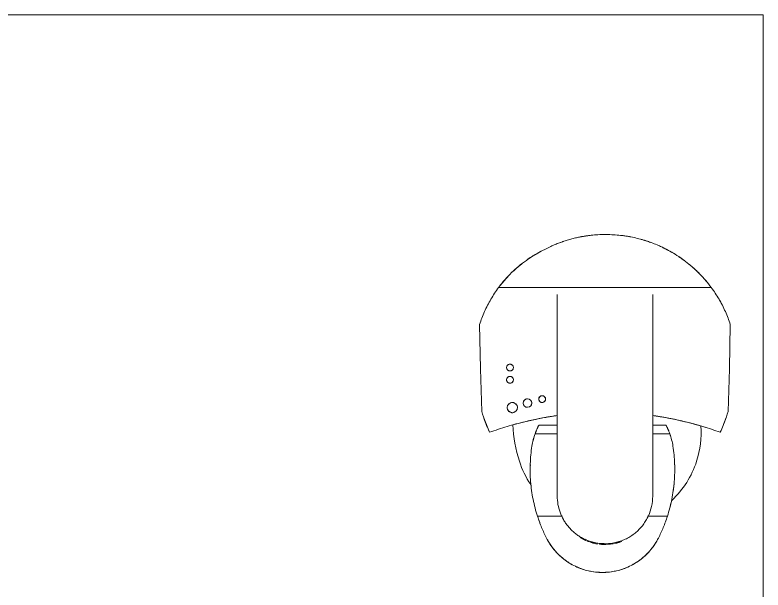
# Model space of a CAD drawing. Header units: inches. Extents: x -4688 to 1542, y -3558 to 978.
# Drawn here: x 938.39 to 965.83, y 533.25 to 554.34 of the extents above; entities that cross this region are included whole.
import ezdxf

# ---------------------------------------------------------------- set-up
doc = ezdxf.new("R2010")
doc.units = ezdxf.units.IN
doc.header["$MEASUREMENT"] = 0
doc.layers.add('Q-CASE', color=31, linetype='Continuous', lineweight=9)
doc.layers.add('Q-SPCQ', color=91, linetype='Continuous', lineweight=9)

# ---------------------------------------------------------------- blocks, each defined once
blk = doc.blocks.new('Desk50 - Desk-7240542-1st Floor Power _ Signal')
at = {"layer": 'Q-CASE'}
for p, q in [((2320.319, 835.935), (2283.603, 835.935)), ((2320.319, 806.123), (2320.319, 835.935))]:
    blk.add_line(p, q, dxfattribs=at)
blk = doc.blocks.new('Keurig_Coffee_Maker_18764 - Keurig_Coffee_Maker_18764-V76-1st Floor Power _ Signal')
at = {"layer": 'Q-SPCQ'}
for p, q in [((-0.611, 4.748), (-0.527, 4.773)), ((-0.527, 4.773), (-0.611, 4.748)), ((-0.611, 4.748), (-0.527, 4.773)), ((-0.527, 4.773), (-0.611, 4.748)), ((-0.611, 4.748), (-0.527, 4.773)), ((-0.527, 4.773), (-0.611, 4.748)), ((-0.611, 4.748), (-0.602, 4.718)), ((-0.611, 4.748), (-0.602, 4.718)), ((-0.611, 4.748), (-0.602, 4.718)), ((-0.602, 4.718), (-0.519, 4.743)), ((-0.519, 4.743), (-0.602, 4.718)), ((-0.602, 4.718), (-0.519, 4.743)), ((-0.519, 4.743), (-0.602, 4.718)), ((-0.602, 4.718), (-0.519, 4.743)), ((-0.519, 4.743), (-0.602, 4.718)), ((-0.519, 4.743), (-0.527, 4.773)), ((-0.519, 4.743), (-0.527, 4.773)), ((-0.519, 4.743), (-0.527, 4.773)), ((-0.514, 4.777), (-0.435, 4.8)), ((-0.514, 4.777), (-0.505, 4.747)), ((-0.426, 4.77), (-0.505, 4.747)), ((-0.435, 4.8), (-0.36, 4.821)), ((-0.426, 4.77), (-0.435, 4.8)), ((-0.352, 4.791), (-0.426, 4.77)), ((-0.36, 4.821), (-0.352, 4.791)), ((-0.305, 4.83), (-0.109, 4.854)), ((-0.305, 4.83), (-0.301, 4.799)), ((-0.105, 4.823), (-0.301, 4.799)), ((-0.109, 4.854), (-0.105, 4.823)), ((-0.041, 4.856), (-0.042, 4.825)), ((0.029, 4.821), (-0.042, 4.825)), ((-0.041, 4.856), (0.031, 4.852)), ((0.029, 4.821), (0.031, 4.852)), ((0.029, 4.821), (0.125, 4.816)), ((0.125, 4.816), (0.029, 4.821)), ((0.031, 4.852), (0.126, 4.847)), ((0.126, 4.847), (0.031, 4.852)), ((0.126, 4.847), (0.125, 4.816)), ((0.196, 4.812), (0.125, 4.816)), ((0.126, 4.847), (0.198, 4.844)), ((0.198, 4.844), (0.196, 4.812)), ((0.274, 4.804), (0.281, 4.834)), ((0.298, 4.798), (0.274, 4.804)), ((0.281, 4.834), (0.435, 4.799)), ((0.428, 4.769), (0.339, 4.789)), ((0.495, 4.754), (0.428, 4.769)), ((0.435, 4.799), (0.502, 4.784)), ((0.438, 4.799), (0.439, 4.798)), ((0.439, 4.798), (0.438, 4.799)), ((0.448, 4.796), (0.441, 4.766)), ((0.472, 4.791), (0.465, 4.76)), ((0.517, 4.748), (0.465, 4.76)), ((0.465, 4.76), (0.495, 4.754)), ((0.502, 4.784), (0.472, 4.791)), ((0.472, 4.791), (0.524, 4.779)), ((0.495, 4.754), (0.502, 4.784)), ((0.502, 4.784), (0.495, 4.754)), ((0.502, 4.784), (0.495, 4.754)), ((0.495, 4.754), (0.495, 4.754)), ((0.498, 4.753), (0.505, 4.783)), ((0.502, 4.784), (0.502, 4.784)), ((0.524, 4.779), (0.517, 4.748)), ((0.581, 4.758), (0.57, 4.729)), ((0.636, 4.704), (0.57, 4.729)), ((0.581, 4.758), (0.647, 4.734)), ((0.636, 4.704), (0.647, 4.734)), ((0.71, 4.708), (0.696, 4.68)), ((0.745, 4.656), (0.696, 4.68)), ((0.696, 4.68), (0.739, 4.659)), ((0.753, 4.687), (0.71, 4.708)), ((0.71, 4.708), (0.759, 4.683)), ((0.759, 4.683), (0.902, 4.612)), ((0.888, 4.584), (0.745, 4.656)), ((0.902, 4.612), (0.888, 4.584)), ((0.908, 4.609), (0.894, 4.581)), ((-1.561, 3.819), (-2.289, 3.819)), ((2.473, 3.819), (1.561, 3.819)), ((-1.75, -4.312), (-1.75, 3.077)), ((1.75, 3.077), (1.75, -4.312)), ((-2.379, 0.792), (-1.75, 0.792)), ((1.75, 0.792), (2.563, 0.792)), ((-2.238, 0.472), (-1.75, 0.472)), ((1.75, 0.472), (2.422, 0.472)), ((-3.9, -4.573), (3.9, -4.573)), ((2.549, -5.785), (2.526, -5.785)), ((0, -6.517), (-0.05, -6.517)), ((0, -6.517), (-0.05, -6.517))]:
    blk.add_line(p, q, dxfattribs=at)
at = {"layer": 'Q-SPCQ', "flags": 128}
for points in [[(-4.518, -0.022), (-4.564, -1.592), (-4.597, -3.214)], [(4.597, -3.214), (4.564, -1.592), (4.518, -0.022)]]:
    blk.add_lwpolyline(points, dxfattribs=at)
at = {"layer": 'Q-SPCQ'}
for centre, radius, start, end in [((-0.112, 0.744), 3.417, 133.2151, 162.0251), ((-0.112, 0.744), 3.417, 17.9749, 33.9816), ((-0.112, 0.744), 3.417, 162.0251, 183.9632), ((-1.507, 0.291), 4.884, 2.0734, 17.9749), ((0, 12.505), 12.505, 252.7803, 257.1927), ((0, 12.505), 12.505, 253.7595, 261.925), ((0, 12.505), 12.505, 278.0789, 285.4279), ((0, 12.505), 12.505, 259.0261, 261.9487), ((3.397, -0.168), 0.187, 90, 270), ((3.397, -0.168), 0.187, 270, 90), ((2.842, -0.335), 0.156, 90, 270), ((2.842, -0.335), 0.156, 270, 90), ((2.304, -0.48), 0.125, 90, 270), ((2.304, -0.48), 0.125, 270, 90), ((3.483, -1.188), 0.125, 90, 270), ((3.483, -1.188), 0.125, 270, 90), ((3.483, -1.636), 0.125, 90, 270), ((3.483, -1.636), 0.125, 270, 90), ((-0.025, -1.684), 4.833, 219.3983, 221.0457), ((-0.025, -1.684), 4.833, 228.1639, 230.5343), ((-0.025, -1.684), 4.833, 239.6592, 240.0724)]:
    blk.add_arc(centre, radius, start, end, dxfattribs=at)
for points, knots in [([(2.144, 4.616), (2.067, 4.768), (1.885, 5.047), (1.524, 5.401), (1.093, 5.669), (0.607, 5.838), (0.092, 5.896), (-0.424, 5.838), (-0.909, 5.668), (-1.268, 5.445), (-1.52, 5.223), (-1.747, 4.976), (-1.883, 4.768), (-1.96, 4.616)], [0, 0, 0, 0, 0.1, 0.2, 0.3, 0.4, 0.5, 0.6, 0.7, 0.8, 0.85, 0.9, 1, 1, 1, 1]), ([(-0.839, 5.68), (-0.813, 5.692), (-0.714, 5.733), (-0.613, 5.768), (-0.537, 5.79)], [0.1340386, 0.1340386, 0.1340386, 0.1340386, 0.1666667, 0.256932, 0.256932, 0.256932, 0.256932]), ([(-0.384, 5.827), (-0.37, 5.83), (-0.07, 5.891), (0.251, 5.881), (0.555, 5.831), (0.569, 5.829)], [0.3167664, 0.3167664, 0.3167664, 0.3167664, 0.3333333, 0.6666667, 0.6830273, 0.6830273, 0.6830273, 0.6830273]), ([(0.72, 5.79), (0.796, 5.768), (0.899, 5.736), (0.996, 5.69), (1.021, 5.677)], [0.7426327, 0.7426327, 0.7426327, 0.7426327, 0.8333333, 0.8657703, 0.8657703, 0.8657703, 0.8657703]), ([(-1.901, 4.724), (-1.84, 4.831), (-1.702, 5.032), (-1.511, 5.232), (-1.395, 5.331), (-1.372, 5.351)], [0, 0, 0, 0, 0.3333333, 0.6666667, 0.7485665, 0.7485665, 0.7485665, 0.7485665]), ([(1.556, 5.351), (1.579, 5.332), (1.695, 5.232), (1.886, 5.032), (2.024, 4.831), (2.086, 4.724)], [0.2509667, 0.2509667, 0.2509667, 0.2509667, 0.3333333, 0.6666667, 1, 1, 1, 1]), ([(1.75, 3.077), (1.749, 3.181), (1.731, 3.384), (1.656, 3.668), (1.552, 3.896), (1.445, 4.068), (1.356, 4.187), (1.256, 4.298), (1.145, 4.403), (1.024, 4.499), (0.897, 4.582), (0.762, 4.654), (0.617, 4.716), (0.466, 4.766), (0.302, 4.804), (0.121, 4.825), (-0.081, 4.827), (-0.278, 4.808), (-0.466, 4.767), (-0.654, 4.702), (-0.832, 4.62), (-0.993, 4.522), (-1.146, 4.404), (-1.284, 4.27), (-1.403, 4.129), (-1.507, 3.972), (-1.624, 3.748), (-1.721, 3.458), (-1.749, 3.207), (-1.75, 3.077)], [0, 0, 0, 0, 0.055556, 0.111111, 0.166667, 0.194444, 0.222222, 0.25, 0.277778, 0.305556, 0.333333, 0.361111, 0.388889, 0.416667, 0.444444, 0.479167, 0.513889, 0.548611, 0.583333, 0.618056, 0.652778, 0.6875, 0.722222, 0.756944, 0.791667, 0.826389, 0.861111, 0.930556, 1, 1, 1, 1]), ([(2.393, 4.049), (2.402, 4.026), (2.417, 3.985), (2.431, 3.943), (2.437, 3.925)], [0.17849533, 0.17849533, 0.17849533, 0.17849533, 0.2, 0.21629659, 0.21629659, 0.21629659, 0.21629659]), ([(2.56, 3.525), (2.578, 3.454), (2.599, 3.365), (2.62, 3.275), (2.624, 3.256)], [0.3370694, 0.3370694, 0.3370694, 0.3370694, 0.4, 0.41654848, 0.41654848, 0.41654848, 0.41654848]), ([(-2.539, 2.588), (-2.538, 2.601), (-2.53, 2.69), (-2.521, 2.779), (-2.512, 2.856)], [0.38887206, 0.38887206, 0.38887206, 0.38887206, 0.4, 0.46606846, 0.46606846, 0.46606846, 0.46606846]), ([(-2.332, 0.672), (-2.336, 0.681), (-2.343, 0.699), (-2.359, 0.737), (-2.377, 0.788), (-2.392, 0.83), (-2.399, 0.852)], [0.8338778, 0.8338778, 0.8338778, 0.8338778, 0.8611111, 0.8888889, 0.9444444, 1, 1, 1, 1]), ([(2.584, 0.852), (2.576, 0.83), (2.562, 0.788), (2.543, 0.737), (2.528, 0.699), (2.52, 0.681), (2.516, 0.672)], [0, 0, 0, 0, 0.0555556, 0.1111111, 0.1388889, 0.1661222, 0.1661222, 0.1661222, 0.1661222]), ([(-2.379, 0.792), (-2.371, 0.771), (-2.356, 0.731), (-2.337, 0.683), (-2.322, 0.647), (-2.311, 0.622), (-2.3, 0.598), (-2.289, 0.576), (-2.28, 0.555), (-2.271, 0.536), (-2.262, 0.52), (-2.255, 0.506), (-2.249, 0.494), (-2.243, 0.481), (-2.238, 0.473), (-2.238, 0.472), (-2.238, 0.472)], [0, 0, 0, 0, 0.0555556, 0.1111111, 0.1388889, 0.1666667, 0.1944444, 0.2222222, 0.25, 0.2777778, 0.3055556, 0.3333333, 0.3611111, 0.3888889, 0.4444444, 0.4737946, 0.4737946, 0.4737946, 0.4737946]), ([(2.422, 0.472), (2.422, 0.472), (2.423, 0.473), (2.427, 0.481), (2.434, 0.494), (2.441, 0.508), (2.451, 0.527), (2.462, 0.55), (2.47, 0.568), (2.475, 0.579), (2.483, 0.595), (2.495, 0.621), (2.512, 0.66), (2.534, 0.716), (2.551, 0.761), (2.563, 0.792)], [0.5262054, 0.5262054, 0.5262054, 0.5262054, 0.5555556, 0.6111111, 0.6388889, 0.6666667, 0.7083333, 0.75, 0.7708333, 0.78125, 0.7916667, 0.8333333, 0.875, 0.9166667, 1, 1, 1, 1]), ([(-1.751, 0.123), (-1.824, 0.133), (-2.222, 0.193), (-2.615, 0.272), (-2.935, 0.349)], [0.7961311, 0.7961311, 0.7961311, 0.7961311, 0.8333333, 1, 1, 1, 1]), ([(2.935, 0.349), (2.615, 0.272), (2.222, 0.193), (1.824, 0.133), (1.751, 0.123)], [0, 0, 0, 0, 0.1666667, 0.2038782, 0.2038782, 0.2038782, 0.2038782]), ([(1.859, 0.139), (1.928, 0.149), (2.288, 0.207), (2.646, 0.28), (2.935, 0.349)], [0.8149744, 0.8149744, 0.8149744, 0.8149744, 0.85, 1, 1, 1, 1]), ([(3.331, 0.007), (3.339, 0.01), (3.36, 0.016), (3.383, 0.019), (3.397, 0.019)], [0.8888889, 0.8888889, 0.8888889, 0.8888889, 0.9305556, 1, 1, 1, 1]), ([(3.397, 0.019), (3.409, 0.019), (3.424, 0.018), (3.438, 0.015), (3.442, 0.014)], [0, 0, 0, 0, 0.05555556, 0.07172864, 0.07172864, 0.07172864, 0.07172864]), ([(2.739, -0.453), (2.732, -0.447), (2.72, -0.434), (2.699, -0.404), (2.683, -0.357), (2.686, -0.306), (2.701, -0.264), (2.716, -0.241), (2.732, -0.224), (2.744, -0.213), (2.758, -0.203), (2.773, -0.195), (2.782, -0.191), (2.786, -0.189)], [0.2222222, 0.2222222, 0.2222222, 0.2222222, 0.2777778, 0.3333333, 0.4444444, 0.5833333, 0.6527778, 0.7222222, 0.7569444, 0.7916667, 0.8263889, 0.8611111, 0.8888889, 0.8888889, 0.8888889, 0.8888889]), ([(2.842, -0.179), (2.852, -0.179), (2.866, -0.181), (2.884, -0.185), (2.902, -0.19), (2.918, -0.199), (2.934, -0.209), (2.941, -0.215), (2.945, -0.218)], [0, 0, 0, 0, 0.0555556, 0.0833333, 0.1111111, 0.1666667, 0.1944444, 0.2222222, 0.2222222, 0.2222222, 0.2222222]), ([(2.978, -0.259), (2.987, -0.275), (3, -0.313), (2.998, -0.364), (2.983, -0.406), (2.968, -0.429), (2.952, -0.446), (2.94, -0.457), (2.925, -0.468), (2.895, -0.485), (2.867, -0.491), (2.842, -0.492)], [0.3333333, 0.3333333, 0.3333333, 0.3333333, 0.4444444, 0.5833333, 0.6527778, 0.7222222, 0.7569444, 0.7916667, 0.8263889, 0.8611111, 1, 1, 1, 1]), ([(3.274, -0.309), (3.266, -0.302), (3.251, -0.286), (3.226, -0.25), (3.213, -0.212), (3.21, -0.183), (3.21, -0.175)], [0.2222222, 0.2222222, 0.2222222, 0.2222222, 0.2777778, 0.3333333, 0.4444444, 0.4882459, 0.4882459, 0.4882459, 0.4882459]), ([(3.213, -0.137), (3.214, -0.132), (3.217, -0.114), (3.225, -0.094), (3.232, -0.079), (3.234, -0.077)], [0.5555556, 0.5555556, 0.5555556, 0.5555556, 0.5833333, 0.6527778, 0.6666667, 0.6666667, 0.6666667, 0.6666667]), ([(3.498, -0.01), (3.501, -0.012), (3.509, -0.018), (3.525, -0.03), (3.544, -0.05), (3.568, -0.086), (3.586, -0.136), (3.586, -0.178), (3.582, -0.199)], [0.1737723, 0.1737723, 0.1737723, 0.1737723, 0.1944444, 0.2222222, 0.2777778, 0.3333333, 0.4444444, 0.5555556, 0.5555556, 0.5555556, 0.5555556]), ([(3.575, -0.228), (3.573, -0.236), (3.564, -0.257), (3.548, -0.281), (3.532, -0.299), (3.524, -0.307), (3.521, -0.309)], [0.6069174, 0.6069174, 0.6069174, 0.6069174, 0.6527778, 0.7222222, 0.7569444, 0.7777778, 0.7777778, 0.7777778, 0.7777778]), ([(2.304, -0.605), (2.296, -0.604), (2.28, -0.603), (2.259, -0.597), (2.242, -0.589), (2.23, -0.581), (2.219, -0.572), (2.206, -0.558), (2.19, -0.535), (2.177, -0.497), (2.179, -0.456), (2.191, -0.423), (2.203, -0.404), (2.215, -0.391), (2.229, -0.379), (2.257, -0.361), (2.284, -0.355), (2.304, -0.355)], [0, 0, 0, 0, 0.055556, 0.111111, 0.166667, 0.194444, 0.222222, 0.277778, 0.333333, 0.444444, 0.583333, 0.652778, 0.722222, 0.756944, 0.791667, 0.861111, 1, 1, 1, 1]), ([(2.304, -0.355), (2.312, -0.355), (2.323, -0.356), (2.337, -0.359), (2.351, -0.364), (2.365, -0.37), (2.377, -0.378), (2.389, -0.387), (2.401, -0.401), (2.417, -0.424), (2.43, -0.462), (2.429, -0.502), (2.416, -0.536), (2.404, -0.555), (2.392, -0.568), (2.378, -0.58), (2.35, -0.598), (2.323, -0.604), (2.304, -0.605)], [0, 0, 0, 0, 0.055556, 0.083333, 0.111111, 0.166667, 0.194444, 0.222222, 0.277778, 0.333333, 0.444444, 0.583333, 0.652778, 0.722222, 0.756944, 0.791667, 0.861111, 1, 1, 1, 1]), ([(3.397, -0.356), (3.386, -0.356), (3.368, -0.354), (3.347, -0.349), (3.336, -0.346), (3.331, -0.344)], [0, 0, 0, 0, 0.0555556, 0.0833333, 0.1111111, 0.1111111, 0.1111111, 0.1111111]), ([(3.483, -1.313), (3.475, -1.313), (3.46, -1.311), (3.439, -1.306), (3.418, -1.296), (3.4, -1.283), (3.385, -1.267), (3.369, -1.243), (3.356, -1.206), (3.357, -1.165), (3.37, -1.131), (3.382, -1.112), (3.395, -1.099), (3.408, -1.087), (3.436, -1.069), (3.463, -1.063), (3.483, -1.063)], [0, 0, 0, 0, 0.055556, 0.111111, 0.166667, 0.222222, 0.277778, 0.333333, 0.444444, 0.583333, 0.652778, 0.722222, 0.756944, 0.791667, 0.861111, 1, 1, 1, 1]), ([(3.483, -1.063), (3.49, -1.063), (3.505, -1.064), (3.527, -1.07), (3.547, -1.08), (3.565, -1.093), (3.58, -1.108), (3.596, -1.132), (3.608, -1.166), (3.608, -1.195), (3.606, -1.209)], [0, 0, 0, 0, 0.0555556, 0.1111111, 0.1666667, 0.2222222, 0.2777778, 0.3333333, 0.4444444, 0.5555556, 0.5555556, 0.5555556, 0.5555556]), ([(3.592, -1.249), (3.588, -1.255), (3.579, -1.269), (3.561, -1.287), (3.529, -1.307), (3.502, -1.313), (3.483, -1.313)], [0.6666667, 0.6666667, 0.6666667, 0.6666667, 0.7222222, 0.7916667, 0.8611111, 1, 1, 1, 1]), ([(3.359, -1.657), (3.356, -1.639), (3.357, -1.612), (3.37, -1.578), (3.385, -1.556), (3.404, -1.537), (3.436, -1.517), (3.463, -1.511), (3.483, -1.511)], [0.4444444, 0.4444444, 0.4444444, 0.4444444, 0.5833333, 0.6527778, 0.7222222, 0.7916667, 0.8611111, 1, 1, 1, 1]), ([(3.483, -1.511), (3.49, -1.511), (3.505, -1.512), (3.526, -1.518), (3.546, -1.528), (3.564, -1.54), (3.58, -1.556), (3.596, -1.58), (3.608, -1.614), (3.608, -1.643), (3.606, -1.657)], [0, 0, 0, 0, 0.0555556, 0.1111111, 0.1666667, 0.2222222, 0.2777778, 0.3333333, 0.4444444, 0.5555556, 0.5555556, 0.5555556, 0.5555556]), ([(3.591, -1.697), (3.588, -1.703), (3.579, -1.717), (3.561, -1.735), (3.529, -1.754), (3.502, -1.76), (3.483, -1.761)], [0.6666667, 0.6666667, 0.6666667, 0.6666667, 0.7222222, 0.7916667, 0.8611111, 1, 1, 1, 1]), ([(-4.285, -3.961), (-4.262, -4.005), (-4.235, -4.057), (-4.205, -4.107), (-4.2, -4.116)], [0.3713401, 0.3713401, 0.3713401, 0.3713401, 0.5, 0.5248828, 0.5248828, 0.5248828, 0.5248828]), ([(-4.2, -4.116), (-4.205, -4.108), (-4.234, -4.057), (-4.261, -4.004), (-4.282, -3.96)], [0.4751172, 0.4751172, 0.4751172, 0.4751172, 0.5, 0.6286599, 0.6286599, 0.6286599, 0.6286599]), ([(-3.9, -4.573), (-3.769, -4.748), (-3.49, -5.074), (-3.023, -5.492), (-2.601, -5.782), (-2.29, -5.956), (-2.107, -6.047), (-1.943, -6.122), (-1.752, -6.2), (-1.568, -6.266), (-1.436, -6.308), (-1.36, -6.329), (-1.244, -6.361), (-1.067, -6.406), (-0.884, -6.442), (-0.76, -6.461), (-0.677, -6.473), (-0.53, -6.49), (-0.315, -6.508), (-0.139, -6.515), (-0.05, -6.517)], [0, 0, 0, 0, 0.142857, 0.285714, 0.428571, 0.5, 0.535714, 0.571429, 0.625, 0.678571, 0.705357, 0.71875, 0.732143, 0.785714, 0.839286, 0.852679, 0.866071, 0.892857, 0.946429, 1, 1, 1, 1]), ([(3.855, -4.632), (3.838, -4.655), (3.746, -4.772), (3.647, -4.883), (3.564, -4.969)], [0.3739159, 0.3739159, 0.3739159, 0.3739159, 0.4, 0.5097654, 0.5097654, 0.5097654, 0.5097654]), ([(-3.291, -5.247), (-3.332, -5.21), (-3.383, -5.162), (-3.432, -5.112), (-3.442, -5.101)], [0.79638486, 0.79638486, 0.79638486, 0.79638486, 0.83333333, 0.8435005, 0.8435005, 0.8435005, 0.8435005]), ([(-3.441, -5.103), (-3.43, -5.114), (-3.38, -5.164), (-3.329, -5.212), (-3.288, -5.248)], [0.23427003, 0.23427003, 0.23427003, 0.23427003, 0.25, 0.30481789, 0.30481789, 0.30481789, 0.30481789]), ([(3.037, -5.454), (3.148, -5.367), (3.267, -5.266), (3.38, -5.158), (3.391, -5.147)], [0.2716855, 0.2716855, 0.2716855, 0.2716855, 0.4, 0.414526, 0.414526, 0.414526, 0.414526]), ([(3.391, -5.148), (3.301, -5.234), (3.183, -5.336), (3.062, -5.435), (3.038, -5.455)], [0.585474, 0.585474, 0.585474, 0.585474, 0.7, 0.7283145, 0.7283145, 0.7283145, 0.7283145]), ([(-2.715, -5.699), (-2.758, -5.671), (-2.825, -5.624), (-2.892, -5.576), (-2.918, -5.557)], [0.63255371, 0.63255371, 0.63255371, 0.63255371, 0.66666667, 0.68782663, 0.68782663, 0.68782663, 0.68782663]), ([(-2.913, -5.56), (-2.887, -5.579), (-2.82, -5.627), (-2.753, -5.675), (-2.712, -5.704)], [0.46748557, 0.46748557, 0.46748557, 0.46748557, 0.5, 0.54988363, 0.54988363, 0.54988363, 0.54988363]), ([(2.848, -5.593), (2.804, -5.624), (2.622, -5.746), (2.433, -5.855), (2.286, -5.929)], [0.8, 0.8, 0.8, 0.8, 0.85, 1, 1, 1, 1]), ([(-2.32, -5.938), (-2.278, -5.961), (-2.205, -6), (-2.129, -6.034), (-2.097, -6.048)], [0.7023309, 0.7023309, 0.7023309, 0.7023309, 0.75, 0.78527969, 0.78527969, 0.78527969, 0.78527969]), ([(0, -6.517), (0.087, -6.516), (0.259, -6.51), (0.469, -6.493), (0.634, -6.473), (0.757, -6.454), (0.877, -6.433), (1.016, -6.405), (1.171, -6.369), (1.313, -6.329), (1.424, -6.295), (1.534, -6.26), (1.67, -6.212), (1.828, -6.149), (2.036, -6.059), (2.187, -5.983), (2.286, -5.929)], [0, 0, 0, 0, 0.1, 0.2, 0.25, 0.3, 0.35, 0.4, 0.475, 0.55, 0.5875, 0.625, 0.7, 0.775, 0.85, 1, 1, 1, 1]), ([(-1.455, -6.301), (-1.475, -6.295), (-1.55, -6.271), (-1.623, -6.245), (-1.676, -6.225)], [0.3190358, 0.3190358, 0.3190358, 0.3190358, 0.33333333, 0.37139588, 0.37139588, 0.37139588, 0.37139588]), ([(1.523, -6.263), (1.535, -6.259), (1.569, -6.247), (1.603, -6.235), (1.624, -6.226)], [0.65060949, 0.65060949, 0.65060949, 0.65060949, 0.66666667, 0.69577662, 0.69577662, 0.69577662, 0.69577662]), ([(1.625, -6.227), (1.603, -6.235), (1.569, -6.247), (1.535, -6.259), (1.523, -6.263)], [0.30422338, 0.30422338, 0.30422338, 0.30422338, 0.33333333, 0.34939051, 0.34939051, 0.34939051, 0.34939051]), ([(-0.767, -6.46), (-0.776, -6.459), (-0.838, -6.449), (-0.899, -6.438), (-0.953, -6.428)], [0.1610836, 0.1610836, 0.1610836, 0.1610836, 0.16666667, 0.2032532, 0.2032532, 0.2032532, 0.2032532]), ([(0.858, -6.436), (0.836, -6.44), (0.786, -6.449), (0.737, -6.456), (0.709, -6.46)], [0.6380075, 0.6380075, 0.6380075, 0.6380075, 0.66666667, 0.70124078, 0.70124078, 0.70124078, 0.70124078]), ([(0.71, -6.461), (0.737, -6.457), (0.786, -6.449), (0.836, -6.44), (0.858, -6.437)], [0.29875922, 0.29875922, 0.29875922, 0.29875922, 0.33333333, 0.3619925, 0.3619925, 0.3619925, 0.3619925])]:
    blk.add_open_spline(points, degree=3, knots=knots, dxfattribs=at)
for points in [[(-1.269, 5.431), (-1.23, 5.46), (-1.189, 5.487), (-1.148, 5.514)], [(-1.148, 5.514), (-1.1, 5.544), (-1.052, 5.573), (-1.002, 5.6)], [(1.186, 5.6), (1.236, 5.573), (1.284, 5.545), (1.332, 5.514)], [(1.332, 5.514), (1.374, 5.487), (1.414, 5.46), (1.453, 5.431)], [(-1.96, 4.616), (-1.95, 4.635), (-1.931, 4.671), (-1.911, 4.707), (-1.901, 4.724)], [(2.086, 4.724), (2.096, 4.707), (2.116, 4.671), (2.135, 4.635), (2.144, 4.616)], [(-1.96, 4.616), (-2.024, 4.489), (-2.144, 4.228), (-2.244, 3.957), (-2.289, 3.819)], [(2.473, 3.819), (2.428, 3.957), (2.328, 4.228), (2.209, 4.489), (2.144, 4.616)], [(-2.253, 3.925), (-2.239, 3.966), (-2.223, 4.007), (-2.207, 4.047)], [(-2.289, 3.819), (-2.355, 3.615), (-2.464, 3.199), (-2.555, 2.549), (-2.569, 1.89), (-2.527, 1.457), (-2.494, 1.244)], [(2.678, 1.244), (2.712, 1.457), (2.753, 1.89), (2.74, 2.549), (2.648, 3.199), (2.54, 3.615), (2.473, 3.819)], [(-2.439, 3.256), (-2.42, 3.346), (-2.4, 3.436), (-2.377, 3.525)], [(2.693, 2.854), (2.706, 2.766), (2.717, 2.677), (2.726, 2.588)], [(-2.558, 1.934), (-2.56, 2.004), (-2.56, 2.075), (-2.559, 2.145)], [(2.745, 2.146), (2.745, 2.075), (2.742, 2.005), (2.737, 1.934)], [(-2.494, 1.244), (-2.482, 1.166), (-2.45, 1.013), (-2.405, 0.865), (-2.379, 0.792)], [(2.563, 0.792), (2.589, 0.865), (2.635, 1.013), (2.666, 1.166), (2.678, 1.244)], [(-2.399, 0.852), (-2.42, 0.916), (-2.439, 0.98), (-2.455, 1.046)], [(2.639, 1.046), (2.623, 0.98), (2.605, 0.916), (2.584, 0.852)], [(-4.23, 0.737), (-4.286, 0.614), (-4.389, 0.365), (-4.478, 0.108), (-4.518, -0.022)], [(-4.23, 0.737), (-4.268, 0.653), (-4.341, 0.483), (-4.406, 0.31), (-4.437, 0.223)], [(-4.437, 0.223), (-4.406, 0.31), (-4.341, 0.483), (-4.268, 0.653), (-4.23, 0.737)], [(-2.935, 0.349), (-3.155, 0.402), (-3.591, 0.52), (-4.018, 0.661), (-4.23, 0.737)], [(4.23, 0.737), (4.018, 0.661), (3.591, 0.52), (3.155, 0.402), (2.935, 0.349)], [(4.437, 0.223), (4.406, 0.31), (4.341, 0.483), (4.268, 0.653), (4.23, 0.737)], [(4.518, -0.022), (4.478, 0.108), (4.389, 0.365), (4.286, 0.614), (4.23, 0.737)], [(4.23, 0.737), (4.268, 0.653), (4.341, 0.483), (4.406, 0.31), (4.437, 0.223)], [(-2.935, 0.349), (-2.59, 0.266), (-2.244, 0.198), (-1.895, 0.144)], [(2.935, 0.349), (2.592, 0.267), (2.247, 0.199), (1.9, 0.145)], [(-1.814, 0.132), (-1.899, 0.145), (-1.984, 0.157), (-2.069, 0.172)], [(3.464, -0.344), (3.443, -0.351), (3.421, -0.355), (3.397, -0.356)], [(3.483, -1.761), (3.475, -1.761), (3.46, -1.759), (3.439, -1.753), (3.419, -1.744), (3.407, -1.735), (3.401, -1.73)], [(-4.597, -3.214), (-4.545, -3.375), (-4.426, -3.692), (-4.192, -4.149), (-4.003, -4.434), (-3.9, -4.573)], [(3.9, -4.573), (4.003, -4.434), (4.192, -4.149), (4.426, -3.692), (4.545, -3.375), (4.597, -3.214)], [(-4.466, -3.574), (-4.458, -3.592), (-4.451, -3.61), (-4.443, -3.627)], [(-4.443, -3.627), (-4.451, -3.61), (-4.458, -3.592), (-4.466, -3.574)], [(4.445, -3.623), (4.452, -3.607), (4.459, -3.59), (4.466, -3.574)], [(4.466, -3.574), (4.459, -3.59), (4.452, -3.607), (4.445, -3.623)], [(2.286, -5.929), (2.494, -5.823), (2.891, -5.584), (3.434, -5.133), (3.752, -4.77), (3.9, -4.573)], [(3.566, -4.971), (3.668, -4.863), (3.763, -4.749), (3.853, -4.631)], [(2.286, -5.929), (2.482, -5.83), (2.669, -5.718), (2.848, -5.593)], [(-2.105, -6.047), (-2.18, -6.011), (-2.254, -5.972), (-2.327, -5.932)], [(-1.66, -6.232), (-1.607, -6.251), (-1.554, -6.27), (-1.5, -6.287)], [(-1.5, -6.287), (-1.482, -6.293), (-1.463, -6.298), (-1.445, -6.304)], [(-0.941, -6.43), (-0.888, -6.44), (-0.836, -6.45), (-0.784, -6.457)], [(0, -6.517), (0.026, -6.517), (0.052, -6.517), (0.077, -6.516)], [(0.077, -6.516), (0.052, -6.517), (0.026, -6.517), (0, -6.517)]]:
    blk.add_open_spline(points, degree=3, dxfattribs=at)

msp = doc.modelspace()

# ---------------------------------------------------------------- block references
at = {"layer": 'Q-CASE'}
msp.add_blockref('Desk50 - Desk-7240542-1st Floor Power _ Signal', (-1354.494, -281.593), dxfattribs=at)
at = {"layer": 'Q-SPCQ', "rotation": 180}
msp.add_blockref('Keurig_Coffee_Maker_18764 - Keurig_Coffee_Maker_18764-V76-1st Floor Power _ Signal', (960.027, 539.775), dxfattribs=at)

doc.saveas('drawing.dxf')
